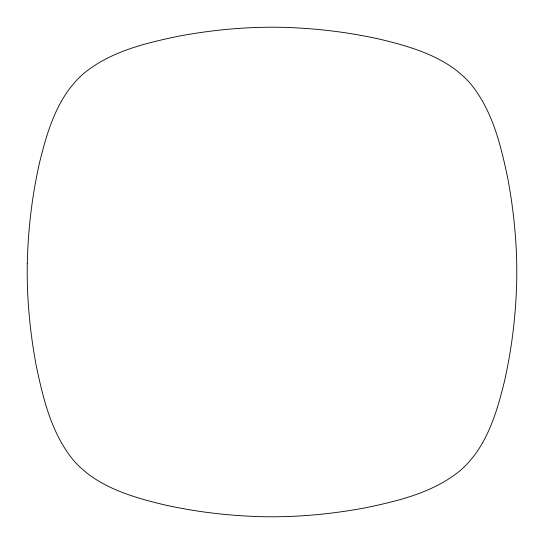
<?xml version="1.0" encoding="UTF-8"?>
<svg xmlns="http://www.w3.org/2000/svg" width="544" height="544" viewBox="0 0 544 544"><rect width="100%" height="100%" fill="white"/><g stroke="black" fill="none" stroke-linecap="round" stroke-linejoin="round"><path stroke-width="0.82" d="M27.282 263.493C26.683 297.446 29.886 331.418 36.06 364.793C42.949 397.807 51.061 432.33 72.597 459.204C95.01 485.996 129.968 496.475 162.656 504.451C195.731 511.958 229.595 515.943 263.493 516.718C297.446 517.317 331.418 514.114 364.793 507.94C397.807 501.051 432.33 492.939 459.204 471.403C485.996 448.99 496.475 414.032 504.451 381.344C511.958 348.269 515.943 314.405 516.718 280.507C517.317 246.554 514.114 212.582 507.94 179.207C501.051 146.193 492.939 111.67 471.403 84.796C448.99 58.004 414.032 47.525 381.344 39.549C348.269 32.042 314.405 28.057 280.507 27.282C246.554 26.683 212.582 29.886 179.207 36.06C146.193 42.949 111.67 51.061 84.796 72.597C58.004 95.01 47.525 129.968 39.549 162.656C32.042 195.731 28.057 229.595 27.282 263.493"/></g></svg>
